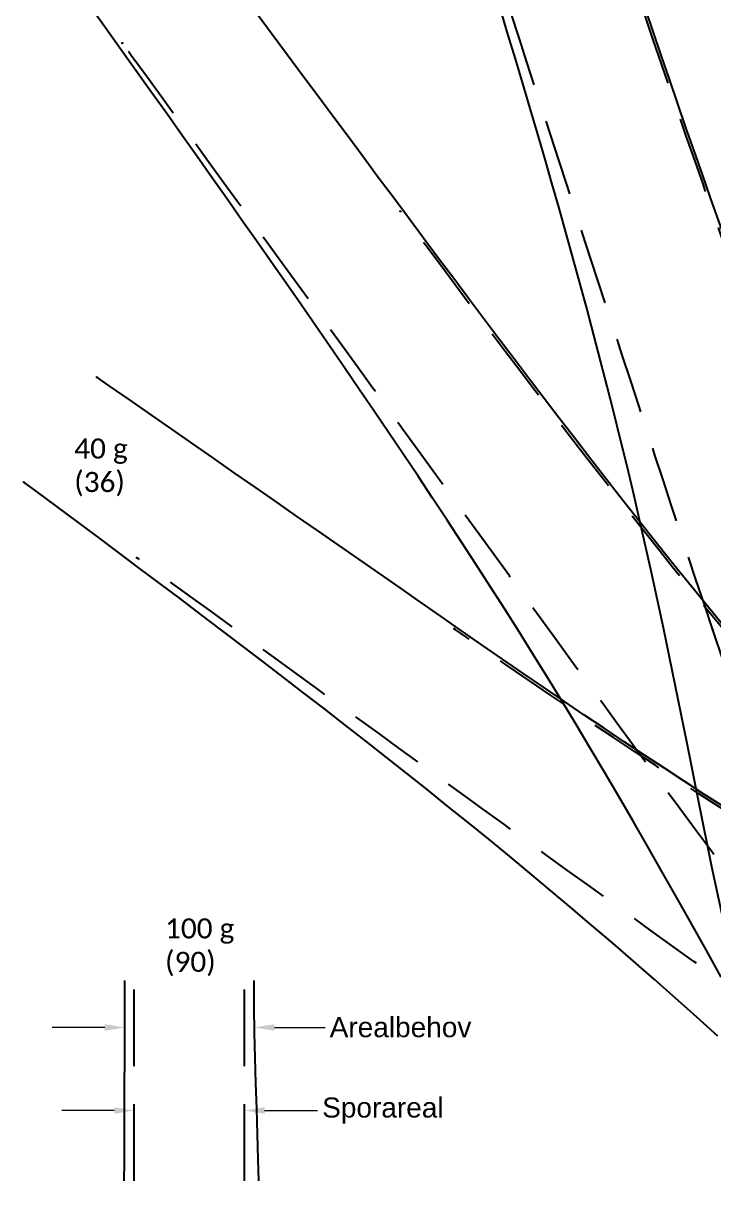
# Model space of a CAD drawing. Header units: millimetres. Extents: x -36 to 1.5, y -0.6 to 37.6.
# Drawn here: x -35.98 to -22.21, y 0 to 23.13 of the extents above; entities that cross this region are included whole.
import ezdxf
from ezdxf import colors
from ezdxf.entities.mleader import LeaderData, LeaderLine
from ezdxf.math import Vec2, Vec3

# ---------------------------------------------------------------- set-up
doc = ezdxf.new("R2010")
doc.units = ezdxf.units.MM
doc.linetypes.add('DASHEDX2', pattern=[1.5, 1, -0.5])
doc.layers.add('Tekst', color=4, linetype='Continuous')
doc.styles.add('BT standard', font='sanss___.ttf')
doc.styles.add('Legend', font='CALIBRI.TTF')
doc.styles.get("Standard").update_dxf_attribs({"font": 'romans'})

# ---------------------------------------------------------------- blocks, each defined once
blk = doc.blocks.new('*U3249')
at = {"color": 2, "lineweight": 0}
blk.add_circle((0, 0), 0.0127, dxfattribs=at)
blk = doc.blocks.new('*U3250')
at = {"color": 2, "lineweight": 0}
blk.add_circle((0, 0), 0.0127, dxfattribs=at)
blk = doc.blocks.new('*U3251')
at = {"color": 1, "lineweight": 0}
blk.add_circle((0, 0), 0.0127, dxfattribs=at)
blk = doc.blocks.new('*U3252')
at = {"color": 1, "lineweight": 0}
blk.add_circle((0, 0), 0.0127, dxfattribs=at)
blk = doc.blocks.new('*U3254')
at = {"color": 2, "lineweight": 0}
blk.add_circle((0, 0), 0.0127, dxfattribs=at)
blk = doc.blocks.new('*U3255')
at = {"color": 2, "lineweight": 0}
blk.add_circle((0, 0), 0.0127, dxfattribs=at)
blk = doc.blocks.new('*U3259')
at = {"color": 2, "lineweight": 0}
blk.add_circle((0, 0), 0.0127, dxfattribs=at)
blk = doc.blocks.new('*U3261')
at = {"color": 2, "lineweight": 0}
blk.add_circle((0, 0), 0.0127, dxfattribs=at)
blk = doc.blocks.new('signatur')
at = {"color": 1, "linetype": 'Continuous', "ltscale": 1.524, "flags": 128}
for points in [[(875.573, 75.73), (875.575, 76.108), (875.577, 76.618), (875.579, 77.128), (875.58, 77.638), (875.582, 78.147), (875.583, 78.657), (875.584, 79.166), (875.585, 79.675), (875.585, 79.721)], [(878.256, 75.73), (878.244, 76.155), (878.23, 76.66), (878.215, 77.166), (878.2, 77.672), (878.186, 78.178), (878.171, 78.684), (878.164, 79.191), (878.162, 79.698), (878.162, 79.721)]]:
    blk.add_lwpolyline(points, dxfattribs=at)
at = {"color": 2, "linetype": 'DASHEDX2', "ltscale": 1.524, "flags": 128}
for points in [[(875.773, 75.73), (875.773, 75.732), (875.773, 76.241), (875.773, 76.751), (875.773, 77.26), (875.773, 77.766), (875.773, 78.275), (875.773, 78.784), (875.773, 79.293), (875.773, 79.721)], [(877.974, 75.73), (877.974, 75.732), (877.974, 76.241), (877.974, 76.751), (877.974, 77.26), (877.974, 77.766), (877.974, 78.275), (877.974, 78.784), (877.974, 79.293), (877.974, 79.721)]]:
    blk.add_lwpolyline(points, dxfattribs=at)
at = {"layer": 'Tekst', "insert": (876.387, 80.96), "char_height": 0.4, "attachment_point": 1, "style": 'Legend'}
blk.add_mtext_dynamic_manual_height_columns('100 g \\P(90)', width=2.42155, gutter_width=12.5, heights=[0], dxfattribs=at)
ml = blk.add_multileader_mtext('Standard')
ml.set_content('', color=256)
ml.set_leader_properties(lineweight=9)
ml.build(insert=Vec2(0, 0))
ml.multileader.update_dxf_attribs({"text_right_attachment_type": 6, "dogleg_length": 0.1, "arrow_head_size": 0.4})
ctx = ml.context
ctx.base_point, ctx.char_height, ctx.arrow_head_size, ctx.landing_gap_size, ctx.plane_origin = Vec3(874.047, 79.085), 0.6, 0.4, 0.09, Vec3(875.584, 78.785)
ctx.right_attachment, ctx.text_align_type = 6, 2
notes = []
notes.append((ctx, [(0, (1, 1, 0), (874.327, 78.785), (-1, 0), 0.1, [(0, [(875.584, 78.785)], 0, [])])]))
ctx.mtext.insert, ctx.mtext.alignment, ctx.mtext.flow_direction = Vec3(874.137, 79.385), 3, 5
ml = blk.add_multileader_mtext('Standard')
ml.set_content('Arealbehov', color=256, style='BT standard')
ml.set_leader_properties(lineweight=9)
ml.build(insert=Vec2(0, 0))
ml.multileader.update_dxf_attribs({"text_right_attachment_type": 6, "dogleg_length": 0.1, "arrow_head_size": 0.4})
ctx = ml.context
ctx.base_point, ctx.char_height, ctx.arrow_head_size, ctx.landing_gap_size, ctx.plane_origin = Vec3(879.581, 78.784), 0.4, 0.4, 0.09, Vec3(878.124, 78.784)
ctx.right_attachment = 6
notes.append((ctx, [(0, (1, 1, 0), (879.526, 78.784), (1, 0), 0.0548, [(0, [(878.169, 78.785)], 0, [])])]))
ctx.mtext.insert, ctx.mtext.flow_direction = Vec3(879.671, 78.991), 5
ml = blk.add_multileader_mtext('Standard')
ml.set_content('', color=256)
ml.set_leader_properties(lineweight=9)
ml.build(insert=Vec2(0, 0))
ml.multileader.update_dxf_attribs({"text_right_attachment_type": 6, "dogleg_length": 0.1, "arrow_head_size": 0.4})
ctx = ml.context
ctx.base_point, ctx.char_height, ctx.arrow_head_size, ctx.landing_gap_size, ctx.plane_origin = Vec3(874.237, 77.43), 0.6, 0.4, 0.09, Vec3(875.773, 77.13)
ctx.right_attachment, ctx.text_align_type = 6, 2
notes.append((ctx, [(0, (1, 1, 0), (874.517, 77.13), (-1, 0), 0.1, [(0, [(875.773, 77.13)], 0, [])])]))
ctx.mtext.insert, ctx.mtext.alignment, ctx.mtext.flow_direction = Vec3(874.327, 77.73), 3, 5
ml = blk.add_multileader_mtext('Standard')
ml.set_content('Sporareal', color=256, style='BT standard')
ml.set_leader_properties(lineweight=9)
ml.build(insert=Vec2(0, 0))
ml.multileader.update_dxf_attribs({"text_right_attachment_type": 6, "dogleg_length": 0.1, "arrow_head_size": 0.4})
ctx = ml.context
ctx.base_point, ctx.char_height, ctx.arrow_head_size, ctx.landing_gap_size, ctx.plane_origin = Vec3(879.431, 77.13), 0.4, 0.4, 0.09, Vec3(877.929, 77.13)
ctx.right_attachment = 6
notes.append((ctx, [(0, (1, 1, 0), (879.331, 77.13), (1, 0), 0.1, [(0, [(877.974, 77.13)], 0, [])])]))
ctx.mtext.insert, ctx.mtext.flow_direction = Vec3(879.521, 77.39), 5
for ctx, leaders in notes:
    for number, flags, end, landing, length, lines in leaders:
        leader = LeaderData()
        leader.index, (leader.has_last_leader_line, leader.has_dogleg_vector, leader.attachment_direction) = number, flags
        leader.last_leader_point, leader.dogleg_vector, leader.dogleg_length = Vec3(end), Vec3(landing), length
        for number, points, colour, breaks in lines:
            line = LeaderLine()
            line.index, line.vertices, line.color, line.breaks = number, Vec3.list(points), colors.encode_raw_color(colour), breaks
            leader.lines.append(line)
        ctx.leaders.append(leader)
blk = doc.blocks.new('BUS 12 B')
at = {"color": 1, "linetype": 'Continuous', "ltscale": 1.524, "flags": 128}
for points in [[(-20.605, 15.114), (-20.773, 15.552), (-20.941, 15.994), (-21.109, 16.441), (-21.277, 16.891), (-21.444, 17.344), (-21.61, 17.801), (-21.776, 18.26), (-21.941, 18.721), (-22.106, 19.184), (-22.271, 19.649), (-22.435, 20.116), (-22.599, 20.585), (-22.762, 21.054), (-22.924, 21.525), (-23.087, 21.998), (-23.249, 22.471), (-23.41, 22.945), (-23.572, 23.42)], [(-23.693, 13.263), (-23.818, 13.796), (-23.944, 14.325), (-24.072, 14.849), (-24.201, 15.37), (-24.333, 15.888), (-24.466, 16.403), (-24.6, 16.915), (-24.736, 17.424), (-24.874, 17.931), (-25.013, 18.436), (-25.153, 18.939), (-25.294, 19.441), (-25.437, 19.941), (-25.58, 20.439), (-25.725, 20.936), (-25.87, 21.432), (-26.017, 21.928), (-26.164, 22.422), (-26.312, 22.915), (-26.461, 23.407)], [(-22.004, 11.109), (-22.298, 11.467), (-22.593, 11.829), (-22.89, 12.196), (-23.188, 12.567), (-23.487, 12.942), (-23.786, 13.321), (-24.086, 13.703), (-24.386, 14.087), (-24.686, 14.474), (-24.987, 14.864), (-25.288, 15.255), (-25.589, 15.649), (-25.89, 16.044), (-26.191, 16.44), (-26.492, 16.838), (-26.793, 17.237), (-27.094, 17.638), (-27.395, 18.039), (-27.696, 18.441), (-27.997, 18.844), (-28.298, 19.248), (-28.599, 19.653), (-28.9, 20.058), (-29.202, 20.464), (-29.503, 20.869), (-29.805, 21.275), (-30.107, 21.682), (-30.41, 22.088), (-30.712, 22.495), (-31.015, 22.902), (-31.317, 23.309)], [(-22.011, 7.514), (-22.403, 7.765), (-22.796, 8.02), (-23.193, 8.279), (-23.592, 8.541), (-23.992, 8.807), (-24.394, 9.076), (-24.797, 9.347), (-25.202, 9.621), (-25.607, 9.897), (-26.014, 10.175), (-26.421, 10.455), (-26.829, 10.736), (-27.237, 11.019), (-27.646, 11.304), (-28.056, 11.588), (-28.466, 11.874), (-28.878, 12.16), (-29.289, 12.446), (-29.702, 12.733), (-30.115, 13.02), (-30.528, 13.307), (-30.942, 13.595), (-31.357, 13.883), (-31.771, 14.171), (-32.186, 14.459), (-32.601, 14.748), (-33.017, 15.037), (-33.433, 15.326), (-33.849, 15.615), (-34.265, 15.904), (-34.514, 16.078)], [(-22.128, 2.94), (-22.552, 3.322), (-22.973, 3.698), (-23.392, 4.068), (-23.809, 4.433), (-24.224, 4.792), (-24.638, 5.147), (-25.051, 5.498), (-25.463, 5.844), (-25.874, 6.187), (-26.285, 6.527), (-26.695, 6.863), (-27.106, 7.196), (-27.516, 7.526), (-27.926, 7.854), (-28.335, 8.18), (-28.745, 8.503), (-29.155, 8.825), (-29.565, 9.145), (-29.975, 9.463), (-30.385, 9.779), (-30.795, 10.094), (-31.205, 10.408), (-31.615, 10.721), (-32.026, 11.033), (-32.436, 11.343), (-32.847, 11.653), (-33.257, 11.962), (-33.668, 12.27), (-34.079, 12.578), (-34.49, 12.884), (-34.901, 13.19), (-35.312, 13.496), (-35.723, 13.801), (-35.97, 13.984)], [(-21.966, 5.022), (-22.245, 6.317), (-22.499, 7.567), (-22.74, 8.773), (-22.975, 9.941), (-23.21, 11.075), (-23.449, 12.181), (-23.693, 13.263)]]:
    blk.add_lwpolyline(points, dxfattribs=at)
at = {"color": 2, "linetype": 'DASHEDX2', "ltscale": 1.524, "flags": 128}
for points in [[(-22.228, 11.041), (-22.395, 11.542), (-22.562, 12.041), (-22.727, 12.539), (-22.891, 13.036), (-23.055, 13.532), (-23.218, 14.027), (-23.38, 14.521), (-23.542, 15.015), (-23.703, 15.507), (-23.864, 15.999), (-24.025, 16.491), (-24.185, 16.981), (-24.345, 17.472), (-24.505, 17.961), (-24.664, 18.45), (-24.823, 18.939), (-24.982, 19.428), (-25.141, 19.916), (-25.3, 20.403), (-25.458, 20.891), (-25.617, 21.378), (-25.775, 21.864), (-25.933, 22.351), (-26.091, 22.837), (-26.249, 23.323), (-26.407, 23.809), (-26.565, 24.295), (-26.723, 24.78), (-26.881, 25.266), (-27.038, 25.751), (-27.196, 26.236), (-27.354, 26.721), (-27.511, 27.206), (-27.669, 27.691), (-27.826, 28.175), (-27.984, 28.66), (-28.141, 29.144), (-28.299, 29.629), (-28.455, 30.111), (-28.613, 30.595), (-28.77, 31.08), (-28.927, 31.564), (-29.085, 32.048), (-29.242, 32.533), (-29.399, 33.017), (-29.557, 33.501), (-29.714, 33.985), (-29.746, 34.082)], [(-16.934, 7.213), (-17.179, 7.614), (-17.419, 8.022), (-17.654, 8.439), (-17.883, 8.861), (-18.108, 9.29), (-18.328, 9.724), (-18.543, 10.162), (-18.754, 10.605), (-18.961, 11.051), (-19.165, 11.501), (-19.365, 11.954), (-19.562, 12.41), (-19.756, 12.868), (-19.947, 13.329), (-20.136, 13.791), (-20.322, 14.256), (-20.506, 14.722), (-20.688, 15.19), (-20.868, 15.659), (-21.046, 16.129), (-21.222, 16.601), (-21.397, 17.073), (-21.571, 17.547), (-21.743, 18.021), (-21.914, 18.496), (-22.084, 18.972), (-22.253, 19.448), (-22.421, 19.926), (-22.588, 20.403), (-22.755, 20.881), (-22.92, 21.36), (-23.085, 21.839), (-23.249, 22.318), (-23.413, 22.798), (-23.576, 23.278), (-23.739, 23.758), (-23.901, 24.239), (-24.063, 24.72), (-24.225, 25.201), (-24.386, 25.682), (-24.547, 26.164), (-24.707, 26.646), (-24.868, 27.127), (-25.028, 27.609), (-25.187, 28.091), (-25.347, 28.574), (-25.506, 29.056), (-25.538, 29.152)], [(-19.427, 2.933), (-19.632, 3.191), (-19.97, 3.621), (-20.304, 4.052), (-20.636, 4.482), (-20.964, 4.911), (-21.29, 5.341), (-21.613, 5.769), (-21.934, 6.197), (-22.253, 6.624), (-22.57, 7.051), (-22.886, 7.477), (-23.2, 7.902), (-23.512, 8.326), (-23.824, 8.749), (-24.134, 9.172), (-24.443, 9.594), (-24.752, 10.015), (-25.06, 10.436), (-25.366, 10.856), (-25.673, 11.275), (-25.978, 11.695), (-26.283, 12.113), (-26.588, 12.531), (-26.892, 12.949), (-27.196, 13.366), (-27.499, 13.783), (-27.802, 14.2), (-28.105, 14.616), (-28.408, 15.032), (-28.71, 15.448), (-29.012, 15.863), (-29.314, 16.278), (-29.616, 16.693), (-29.917, 17.108), (-30.218, 17.522), (-30.52, 17.937), (-30.821, 18.351), (-31.122, 18.765), (-31.422, 19.179), (-31.723, 19.593), (-32.024, 20.007), (-32.324, 20.421), (-32.625, 20.834), (-32.925, 21.248), (-33.226, 21.661), (-33.526, 22.074), (-33.826, 22.487), (-34.006, 22.735)], [(-12.84, 2.973), (-13.05, 3.059), (-13.405, 3.218), (-13.766, 3.398), (-14.13, 3.598), (-14.496, 3.815), (-14.864, 4.049), (-15.231, 4.298), (-15.597, 4.562), (-15.961, 4.838), (-16.324, 5.127), (-16.683, 5.427), (-17.041, 5.737), (-17.395, 6.055), (-17.747, 6.383), (-18.095, 6.717), (-18.441, 7.059), (-18.784, 7.406), (-19.124, 7.76), (-19.462, 8.118), (-19.797, 8.482), (-20.129, 8.849), (-20.46, 9.221), (-20.788, 9.595), (-21.114, 9.974), (-21.438, 10.355), (-21.76, 10.738), (-22.081, 11.124), (-22.4, 11.513), (-22.718, 11.903), (-23.034, 12.296), (-23.349, 12.69), (-23.663, 13.085), (-23.976, 13.482), (-24.288, 13.88), (-24.599, 14.28), (-24.909, 14.68), (-25.218, 15.081), (-25.526, 15.484), (-25.834, 15.887), (-26.141, 16.291), (-26.447, 16.696), (-26.753, 17.101), (-27.059, 17.507), (-27.364, 17.913), (-27.668, 18.32), (-27.973, 18.727), (-28.276, 19.135), (-28.458, 19.38)], [(-14.697, -0.004), (-15.234, 0.028), (-15.773, 0.114), (-16.309, 0.261), (-16.832, 0.469), (-17.333, 0.741), (-17.794, 1.049), (-18.244, 1.355), (-18.69, 1.662), (-19.134, 1.969), (-19.575, 2.277), (-20.013, 2.584), (-20.449, 2.892), (-20.883, 3.199), (-21.316, 3.506), (-21.746, 3.813), (-22.175, 4.12), (-22.602, 4.426), (-23.028, 4.732), (-23.453, 5.038), (-23.877, 5.343), (-24.3, 5.648), (-24.721, 5.953), (-25.142, 6.257), (-25.563, 6.562), (-25.982, 6.865), (-26.401, 7.169), (-26.819, 7.472), (-27.237, 7.775), (-27.654, 8.077), (-28.071, 8.38), (-28.488, 8.682), (-28.904, 8.984), (-29.32, 9.286), (-29.735, 9.587), (-30.15, 9.889), (-30.565, 10.19), (-30.98, 10.491), (-31.394, 10.792), (-31.809, 11.093), (-32.223, 11.394), (-32.637, 11.694), (-33.05, 11.995), (-33.464, 12.295), (-33.712, 12.476)], [(-8.697, 2.446), (-9.198, 2.447), (-9.684, 2.453), (-10.151, 2.467), (-10.593, 2.491), (-11.007, 2.528), (-11.4, 2.578), (-11.803, 2.646), (-12.215, 2.73), (-12.633, 2.831), (-13.056, 2.947), (-13.484, 3.077), (-13.915, 3.22), (-14.347, 3.377), (-14.781, 3.544), (-15.216, 3.723), (-15.651, 3.911), (-16.086, 4.109), (-16.521, 4.315), (-16.956, 4.529), (-17.389, 4.75), (-17.822, 4.977), (-18.254, 5.211), (-18.685, 5.45), (-19.115, 5.694), (-19.544, 5.942), (-19.973, 6.195), (-20.4, 6.452), (-20.826, 6.712), (-21.251, 6.975), (-21.676, 7.242), (-22.099, 7.511), (-22.522, 7.782), (-22.944, 8.056), (-23.366, 8.332), (-23.787, 8.61), (-24.207, 8.89), (-24.626, 9.171), (-25.045, 9.454), (-25.464, 9.738), (-25.882, 10.024), (-26.299, 10.31), (-26.716, 10.598), (-27.133, 10.886), (-27.383, 11.06)], [(-14.697, -0.004), (-15.773, 0.114), (-16.832, 0.469), (-17.802, 1.076), (-18.597, 1.924), (-19.188, 2.892), (-19.657, 3.916), (-20.064, 4.942), (-20.454, 5.969), (-20.829, 6.993), (-21.192, 8.013), (-21.545, 9.028), (-21.89, 10.037), (-22.228, 11.041)]]:
    blk.add_lwpolyline(points, dxfattribs=at)
at = {"color": 3, "linetype": 'Continuous', "ltscale": 1.524, "flags": 128}
blk.add_lwpolyline([(-22.059, 4.118), (-22.361, 4.657), (-22.659, 5.188), (-22.952, 5.709), (-23.242, 6.223), (-23.53, 6.728), (-23.817, 7.226), (-24.102, 7.717), (-24.386, 8.201), (-24.67, 8.68), (-24.954, 9.153), (-25.238, 9.621), (-25.522, 10.085), (-25.807, 10.544), (-26.092, 10.999), (-26.378, 11.45), (-26.665, 11.899), (-26.952, 12.344), (-27.24, 12.787), (-27.528, 13.226), (-27.817, 13.664), (-28.107, 14.1), (-28.397, 14.533), (-28.688, 14.965), (-28.98, 15.395), (-29.272, 15.824), (-29.565, 16.252), (-29.858, 16.678), (-30.151, 17.103), (-30.445, 17.527), (-30.74, 17.95), (-31.035, 18.372), (-31.33, 18.793), (-31.625, 19.214), (-31.921, 19.634), (-32.217, 20.053), (-32.514, 20.472), (-32.81, 20.89), (-33.107, 21.308), (-33.404, 21.725), (-33.702, 22.142), (-33.999, 22.559), (-34.297, 22.975), (-34.595, 23.391)], dxfattribs=at)
for name, p in [('*U3254', (-34.006, 22.735)), ('*U3255', (-28.458, 19.38)), ('*U3252', (-34.514, 16.078)), ('*U3251', (-35.97, 13.984)), ('*U3249', (-33.712, 12.476)), ('*U3250', (-27.383, 11.06)), ('*U3259', (-22.228, 11.041)), ('*U3261', (-22.228, 11.041)), ('signatur', (-909.54, -75.673))]:
    blk.add_blockref(name, p)
at = {"layer": 'Tekst', "insert": (-34.964, 14.852), "char_height": 0.4, "attachment_point": 1, "style": 'Legend'}
blk.add_mtext_dynamic_manual_height_columns('40 g \\P(36)', width=2.42155, gutter_width=12.5, heights=[0], dxfattribs=at)

msp = doc.modelspace()

# ---------------------------------------------------------------- block references
msp.add_blockref('BUS 12 B', (0, 0))

doc.saveas('drawing.dxf')
